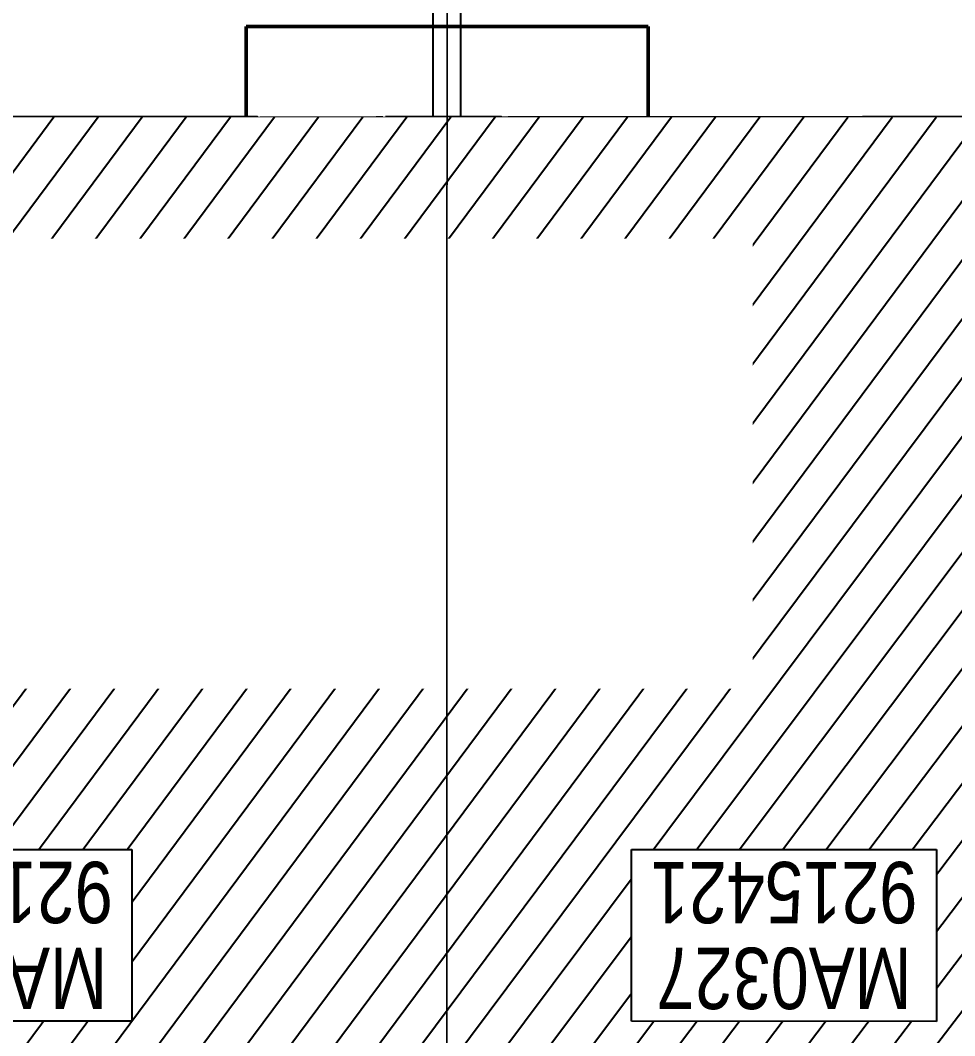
# Model space of a CAD drawing. Header units: centimetres. Extents: x -6122352 to 7132207, y -1694241 to 1947892.
# Drawn here: x 140995 to 147849, y -96716 to -89266 of the extents above; entities that cross this region are included whole.
import ezdxf

# ---------------------------------------------------------------- set-up
doc = ezdxf.new("R2010")
doc.units = ezdxf.units.CM
doc.header["$MEASUREMENT"] = 0
for name, pattern in [('2. HG-ST XR COL 3A (5V 7V 9V 11V - GF (4M & 5D-E)$0$HIDDEN', [0.375, 0.25, -0.125]), ('DASHED2', [0.375, 0.25, -0.125]), ('XR-AR-END-SETTING OUT PLAN$0$23585-XR-AR-END-GROUND FLOOR$0$23261-XR-AR-SI-GF$0$HIDDEN', [0.375, 0.25, -0.125]), ('XR-AR-END-SETTING OUT PLAN$0$23585-XR-AR-END-GROUND FLOOR$0$945-4P-1-101-GROUND FLOOR PLAN$0$XR-MIDDLE-GROUND FLOOR PLAN$0$HIDDEN2', [0.1875, 0.125, -0.0625]), ('XR-AR-END-SETTING OUT PLAN$0$23585-XR-AR-END-GROUND FLOOR$0$XR-END-GROUND FLOOR PLAN$0$HIDDEN', [9.524999999999999, 6.35, -3.175]), ('XR-AR-END-SETTING OUT PLAN$0$23585-XR-AR-END-GROUND FLOOR$0$XR-END-GROUND FLOOR PLAN$0$HIDDEN2', [0.1875, 0.125, -0.0625]), ('XR-AR-MID-SETTING OUT FOR MASTER$0$23585-XR-AR-MID-GROUND FLOOR$0$23261-XR-AR-SI-GF$0$HIDDEN', [0.375, 0.25, -0.125]), ('XR-AR-MID-SETTING OUT FOR MASTER$0$23585-XR-AR-MID-GROUND FLOOR$0$945-4P-1-101-GROUND FLOOR PLAN$0$XR-MIDDLE-GROUND FLOOR PLAN$0$HIDDEN', [9.524999999999999, 6.35, -3.175]), ('XR-AR-MID-SETTING OUT FOR MASTER$0$23585-XR-AR-MID-GROUND FLOOR$0$945-4P-1-101-GROUND FLOOR PLAN$0$XR-MIDDLE-GROUND FLOOR PLAN$0$HIDDEN2', [0.1875, 0.125, -0.0625])]:
    doc.linetypes.add(name, pattern=pattern)
for name, color, linetype in [('00-MI-DIM', 7, 'Continuous'), ('@MI-REF LAYER', 7, 'Continuous'), ('B_TH_8', 7, 'Continuous'), ('XR-AR-END-SETTING OUT PLAN$0$23585-XR-AR-END-GROUND FLOOR$0$A-Flor-Hral', 3, 'Continuous'), ('XR-AR-END-SETTING OUT PLAN$0$23585-XR-AR-END-GROUND FLOOR$0$A-Flor-Strs', 1, 'Continuous'), ('XR-AR-MID-SETTING OUT FOR MASTER$0$23585-XR-AR-MID-GROUND FLOOR$0$GS-HATCH-FLOOR TILE', 251, 'Continuous')]:
    doc.layers.add(name, color=color, linetype=linetype)
doc.layers.add('08-Compound Wall-4', color=7, linetype='Continuous', lineweight=25, true_color=0xff4405)
doc.layers.add('23585-XR-AR-DAMAC PLOT LIMITS$0$1-End units', color=7, linetype='Continuous', lineweight=5, true_color=0xf8991e)
for name, color, linetype, lineweight in [('23585-XR-AR-DAMAC PLOT LIMITS$0$1-Mid units', 41, 'Continuous', 5), ('@ Foundations', 4, 'DASHED2', 50), ('A-ANNO-TEXT', 3, 'Continuous', 25), ('XR-AR-END-SETTING OUT PLAN$0$23585-XR-AR-END-GROUND FLOOR$0$A-DOOR-FULL', 1, 'Continuous', 9), ('XR-AR-END-SETTING OUT PLAN$0$23585-XR-AR-END-GROUND FLOOR$0$A-FLOR-OVHD', 9, 'XR-AR-END-SETTING OUT PLAN$0$23585-XR-AR-END-GROUND FLOOR$0$23261-XR-AR-SI-GF$0$HIDDEN', 15), ('XR-AR-END-SETTING OUT PLAN$0$23585-XR-AR-END-GROUND FLOOR$0$A-GLAZ-SILL', 8, 'Continuous', 5), ('XR-AR-END-SETTING OUT PLAN$0$23585-XR-AR-END-GROUND FLOOR$0$A-GLAZ-WNDO', 232, 'Continuous', 9), ('XR-AR-END-SETTING OUT PLAN$0$23585-XR-AR-END-GROUND FLOOR$0$A-WALL', 7, 'Continuous', 30), ('XR-AR-END-SETTING OUT PLAN$0$23585-XR-AR-END-GROUND FLOOR$0$A-WALL-FNSH', 9, 'Continuous', 5), ('XR-AR-END-SETTING OUT PLAN$0$23585-XR-AR-END-GROUND FLOOR$0$S-COLS', 51, 'Continuous', 40), ('XR-AR-END-SETTING OUT PLAN$0$23585-XR-AR-END-GROUND FLOOR$0$S-COLS-PATT', 8, 'Continuous', 5), ('XR-AR-MID-SETTING OUT FOR MASTER$0$23585-XR-AR-MID-GROUND FLOOR$0$$A-GLAZ-WNDO', 232, 'Continuous', 9), ('XR-AR-MID-SETTING OUT FOR MASTER$0$23585-XR-AR-MID-GROUND FLOOR$0$$A-WALL', 1, 'Continuous', 5), ('XR-AR-MID-SETTING OUT FOR MASTER$0$23585-XR-AR-MID-GROUND FLOOR$0$A-DOOR', 31, 'Continuous', 5), ('XR-AR-MID-SETTING OUT FOR MASTER$0$23585-XR-AR-MID-GROUND FLOOR$0$A-DOOR-FULL', 1, 'Continuous', 9), ('XR-AR-MID-SETTING OUT FOR MASTER$0$23585-XR-AR-MID-GROUND FLOOR$0$A-FLOR-OVHD', 9, 'XR-AR-MID-SETTING OUT FOR MASTER$0$23585-XR-AR-MID-GROUND FLOOR$0$23261-XR-AR-SI-GF$0$HIDDEN', 15), ('XR-AR-MID-SETTING OUT FOR MASTER$0$23585-XR-AR-MID-GROUND FLOOR$0$A-FLOR-PATT', 8, 'Continuous', 5), ('XR-AR-MID-SETTING OUT FOR MASTER$0$23585-XR-AR-MID-GROUND FLOOR$0$A-GLAZ-SILL', 8, 'Continuous', 5), ('XR-AR-MID-SETTING OUT FOR MASTER$0$23585-XR-AR-MID-GROUND FLOOR$0$A-GLAZ-WNDO', 232, 'Continuous', 9), ('XR-AR-MID-SETTING OUT FOR MASTER$0$23585-XR-AR-MID-GROUND FLOOR$0$A-WALL', 7, 'Continuous', 30), ('XR-AR-MID-SETTING OUT FOR MASTER$0$23585-XR-AR-MID-GROUND FLOOR$0$A-WALL-FNSH', 9, 'Continuous', 5), ('XR-AR-MID-SETTING OUT FOR MASTER$0$23585-XR-AR-MID-GROUND FLOOR$0$S-COLS', 51, 'Continuous', 40)]:
    doc.layers.add(name, color=color, linetype=linetype, lineweight=lineweight)
doc.styles.add('Xref group 33-41$0$Overall SOP Plan$0$LAC-609-NG10-1-XREF-GRID-125SC$0$GRID-DIM-NO', font='arial.ttf', dxfattribs={"width": 0.8})

# ---------------------------------------------------------------- blocks, each defined once
blk = doc.blocks.new('23585-XR-AR-DAMAC PLOT LIMITS')
at = {"layer": '23585-XR-AR-DAMAC PLOT LIMITS$0$1-End units', "color": 251, "true_color": 0x636466}
blk.add_lwpolyline([(496569.0373, 2768929.861099999), (496562.8545000004, 2768923.1131), (496545.1590999998, 2768939.3265), (496551.3422999997, 2768946.0747)], close=True, dxfattribs=at)
at = {"layer": '23585-XR-AR-DAMAC PLOT LIMITS$0$1-Mid units', "color": 251, "true_color": 0x636466}
blk.add_lwpolyline([(496569.0373, 2768929.861099999), (496551.3422999997, 2768946.0747), (496555.3957000002, 2768950.498500001), (496573.0906999996, 2768934.284700001)], close=True, dxfattribs=at)
blk = doc.blocks.new('A$Cf093b529')
at = {"layer": 'A-ANNO-TEXT'}
blk.add_blockref('23585-XR-AR-DAMAC PLOT LIMITS', (-495391.9901121984, -2768603.441896566), dxfattribs=at)
blk = doc.blocks.new('XR-AR-END-SETTING OUT PLAN$0$23585-XR-AR-END-GROUND FLOOR$0$XR-END-GROUND FLOOR PLAN$0$A$C69996ABC')
at = {"layer": 'XR-AR-END-SETTING OUT PLAN$0$23585-XR-AR-END-GROUND FLOOR$0$A-GLAZ-SILL'}
blk.add_line((0.2499999770720933, 0.9999993968456202), (0.249999977072207, 0.0999993968456252), dxfattribs=at)
at = {"layer": 'XR-AR-END-SETTING OUT PLAN$0$23585-XR-AR-END-GROUND FLOOR$0$A-GLAZ-WNDO'}
for p, q in [((-2.292778056300904e-08, 0.9999993968456202), (-2.292778056300904e-08, 0.9499993968456231)), ((0.2499999770720933, 0.9999993968456202), (-2.292778056300904e-08, 0.9999993968456202)), ((0.1499999770722127, 0.9499993968456231), (0.1499999770722127, 0.9999993968456202)), ((0.1499999770722109, 0.999999396845622), (0.1499999770722127, 0.09999939684562342)), ((-2.292778056300904e-08, 0.9499993968456231), (0.1499999770722127, 0.9499993968456231)), ((-2.292778056300904e-08, 0.9499993968456231), (-2.292778056300904e-08, 0.1499993968456224)), ((0.1499999770722127, 0.1499993968456224), (-2.292778056300904e-08, 0.1499993968456224)), ((-2.292787470992153e-08, 0.09999939684561099), (-2.292787470992153e-08, 0.1499993968456099)), ((0.1499999770722127, 0.0999993968456252), (0.1499999770722127, 0.1499993968456224)), ((0.249999977072207, 0.0999993968456252), (-2.292778056300904e-08, 0.0999993968456252))]:
    blk.add_line(p, q, dxfattribs=at)
blk.add_lwpolyline([(-2.292779299750691e-08, 0.9499993968456231), (-2.292779299750691e-08, 0.1499993968456224), (0.04999997707220416, 0.1499993968456224), (0.04999997707220416, 0.9499993968456231)], close=True, dxfattribs=at)
blk.add_lwpolyline([(0.04999997707215442, 0.0999993968456181), (-2.292784451185526e-08, 0.0999993968456181)], dxfattribs=at)
blk = doc.blocks.new('*U37')
for points in [[(91, -5.684341886080801e-14), (41, -5.684341886080801e-14), (41, 1021), (91, 1021)], [(0, 0), (38, -5.684341886080801e-14), (38, -50), (50, -50), (50, -109.9999999801787), (0, -109.9999999801787)], [(1100, 2.842170943040401e-14), (1062, -2.842170943040401e-14), (1062, -49.99999999999997), (1050, -49.99999999999997), (1050, -109.9999999801786), (1100, -109.9999999801786)]]:
    blk.add_lwpolyline(points, close=True)
at = {"color": 8, "linetype": 'XR-AR-END-SETTING OUT PLAN$0$23585-XR-AR-END-GROUND FLOOR$0$XR-END-GROUND FLOOR PLAN$0$HIDDEN2'}
blk.add_arc((41, -5.684341886080801e-14), 1021, 1.594950045944486e-15, 90, dxfattribs=at)
at = {"layer": 'XR-AR-END-SETTING OUT PLAN$0$23585-XR-AR-END-GROUND FLOOR$0$A-GLAZ-SILL', "linetype": 'XR-AR-END-SETTING OUT PLAN$0$23585-XR-AR-END-GROUND FLOOR$0$945-4P-1-101-GROUND FLOOR PLAN$0$XR-MIDDLE-GROUND FLOOR PLAN$0$HIDDEN2', "ltscale": 3}
blk.add_lwpolyline([(0, 0), (1100, 0), (1100, -109.9999999801786), (0, -109.9999999801786)], close=True, dxfattribs=at)
blk = doc.blocks.new('*U129')
for points in [[(91, -5.684341886080801e-14), (41, -5.684341886080801e-14), (41, 1021), (91, 1021)], [(0, 0), (38, -5.684341886080801e-14), (38, -50), (50, -50), (50, -122.2222222027232), (0, -122.2222222027232)], [(1100, 2.842170943040401e-14), (1062, -2.842170943040401e-14), (1062, -49.99999999999997), (1050, -49.99999999999997), (1050, -122.2222222027231), (1100, -122.2222222027231)]]:
    blk.add_lwpolyline(points, close=True)
at = {"color": 8, "linetype": 'XR-AR-END-SETTING OUT PLAN$0$23585-XR-AR-END-GROUND FLOOR$0$XR-END-GROUND FLOOR PLAN$0$HIDDEN2'}
blk.add_arc((41, -5.684341886080801e-14), 1021, 1.594950045944486e-15, 90, dxfattribs=at)
at = {"layer": 'XR-AR-END-SETTING OUT PLAN$0$23585-XR-AR-END-GROUND FLOOR$0$A-GLAZ-SILL', "linetype": 'XR-AR-END-SETTING OUT PLAN$0$23585-XR-AR-END-GROUND FLOOR$0$945-4P-1-101-GROUND FLOOR PLAN$0$XR-MIDDLE-GROUND FLOOR PLAN$0$HIDDEN2', "ltscale": 3}
blk.add_lwpolyline([(0, 0), (1100, 0), (1100, -122.2222222027231), (0, -122.2222222027231)], close=True, dxfattribs=at)
blk = doc.blocks.new('*U36')
at = {"linetype": 'XR-AR-END-SETTING OUT PLAN$0$23585-XR-AR-END-GROUND FLOOR$0$XR-END-GROUND FLOOR PLAN$0$HIDDEN', "ltscale": 0.2}
blk.add_lwpolyline([(672.4602830045783, 0, 0, 0, 0), (125, 0, 16.74478720384293, 16.74478720384293, 0), (62.5, -171.7173430863004, 16.74478720384293, 16.74478720384293, 0), (-62.5, 171.7173430863004, 16.74478720384293, 16.74478720384293, 0), (-125, 0, 0, 0, 0), (-771.7815950174963, 0, 0, 0, 0)], format="xyseb", dxfattribs=at)
blk = doc.blocks.new('XR-AR-END-SETTING OUT PLAN$0$23585-XR-AR-END-GROUND FLOOR$0$A$C75a8815d')
at = {"layer": 'XR-AR-END-SETTING OUT PLAN$0$23585-XR-AR-END-GROUND FLOOR$0$S-COLS', "color": 252, "lineweight": 30}
for points in [[(6049.942233800888, 3656.816101551056), (6049.942234039307, 2256.816101551056), (6249.942233562469, 2256.816101074219), (6249.942234039307, 3656.816101551056)], [(6049.980292320251, 1200.000025510788), (6049.980292320251, 2.503395080566406e-05), (6249.980292320251, 2.574920654296875e-05), (6249.98029255867, 1200.000025510788)]]:
    blk.add_lwpolyline(points, close=True, dxfattribs=at)
blk = doc.blocks.new('XR-AR-END-SETTING OUT PLAN')
at = {"layer": '08-Compound Wall-4', "ltscale": 100}
blk.add_lwpolyline([(9050.103267982602, 5499.998775005341), (9050.09251640737, 1499.998362064362), (9250.094742581248, 1499.998362064362), (9250.109640672803, 5500)], dxfattribs=at)
at = {"layer": 'XR-AR-END-SETTING OUT PLAN$0$23585-XR-AR-END-GROUND FLOOR$0$A-Flor-Hral', "color": 8}
for p, q in [((8050.101679697633, 11545.01038455963), (8050.101679816842, 12849.99880218506)), ((8000.101679816842, 11526.76096343994), (8000.101679638028, 12799.9988026619))]:
    blk.add_line(p, q, dxfattribs=at)
at = {"layer": 'XR-AR-END-SETTING OUT PLAN$0$23585-XR-AR-END-GROUND FLOOR$0$A-FLOR-OVHD', "color": 8, "ltscale": 5}
blk.add_lwpolyline([(8549.788042202592, 7912.670323371887), (9049.957647934556, 7912.670322418213), (9049.952654078603, 7412.671722888947), (8549.783047452569, 7412.671722888947)], close=True, dxfattribs=at)
for points in [[(9049.957647934556, 7912.670322418213), (8549.783047452569, 7412.671722888947)], [(8549.788042202592, 7912.670323371887), (9049.952654078603, 7412.671722888947)], [(8850.100989177823, 5750.000926971436), (9050.100988641381, 6550.001236915588)], [(8850.100989356637, 6550.001235961914), (9050.100988820195, 5750.000613689423)]]:
    blk.add_lwpolyline(points, dxfattribs=at)
at = {"layer": 'XR-AR-END-SETTING OUT PLAN$0$23585-XR-AR-END-GROUND FLOOR$0$A-Flor-Strs', "color": 8}
for p, q in [((7950.101679757237, 12799.99880218506), (7950.101679638028, 11508.51154327393)), ((8000.101679578424, 12189.9988026619), (7950.101679220796, 12189.99880313873)), ((8050.101679816842, 12189.99880218506), (9050.098278596997, 12189.99880218506)), ((8000.101679638028, 11909.9988026619), (7950.101679757237, 11909.99880218506)), ((8050.101679697633, 11909.99880218506), (9050.09884442389, 11909.99880218506)), ((8000.1016792804, 11629.99880218506), (7950.101679697633, 11629.9988026619)), ((8050.101679578424, 11629.9988026619), (8280.101679757237, 11629.9988026619))]:
    blk.add_line(p, q, dxfattribs=at)
at = {"layer": 'XR-AR-END-SETTING OUT PLAN$0$23585-XR-AR-END-GROUND FLOOR$0$A-Flor-Strs', "color": 8, "linetype": 'XR-AR-END-SETTING OUT PLAN$0$23585-XR-AR-END-GROUND FLOOR$0$XR-END-GROUND FLOOR PLAN$0$HIDDEN', "ltscale": 0.1}
for p, q in [((8280.101679757237, 11629.9988026619), (8413.821876481175, 11629.99880123138)), ((8500.024220243096, 11629.99880313873), (9050.1016792804, 11629.9988026619)), ((7950.101679638028, 11508.51154327393), (7950.101679220796, 8109.998775959015)), ((8000.101679101586, 9059.998802661896), (8000.101679816842, 11526.76096343994)), ((8050.101679995656, 9009.99880361557), (8050.101679697633, 11545.01038455963)), ((8000.101679101586, 11349.99880361557), (7950.101679578424, 11349.9988026619)), ((8050.101679816842, 11349.99880170822), (9050.101679578424, 11349.99880218506)), ((8000.101679936051, 11069.9988026619), (7950.101679638028, 11069.99880218506)), ((8050.101679161191, 11069.9988026619), (9050.101679518819, 11069.9988026619)), ((8000.101679876447, 10789.99880170822), (7950.101679697633, 10789.99880170822)), ((8050.101679161191, 10789.9988026619), (9050.101679936051, 10789.9988026619)), ((8000.101679340005, 10509.9988026619), (7950.101679697633, 10509.99880218506)), ((8050.1016792804, 10509.9988026619), (9050.10168005526, 10509.9988026619)), ((8000.101679936051, 10229.99880361557), (7950.101679161191, 10229.99880218506)), ((8050.101679697633, 10229.99880218506), (9030.10179080069, 10229.99880218506)), ((8000.1016792804, 9949.998801708221), (7950.101679161191, 9949.998803138733)), ((8050.101679876447, 9949.998803138733), (9030.102049306035, 9949.998802661896)), ((8050.10167939961, 9839.998801708221), (9030.10256792605, 9839.998803138733)), ((8000.101679101586, 9669.998802661896), (7950.101679220796, 9669.998802661896)), ((8050.101679995656, 9669.998802661896), (9030.10230870545, 9669.998801708221)), ((8000.101679638028, 9389.99880361557), (7950.101679816842, 9389.998801708221)), ((8050.101679220796, 9389.998803138733), (9030.10256780684, 9389.998802661896)), ((8000.1016792804, 9109.998802185059), (7950.101679697633, 9109.998802661896)), ((8050.101679518819, 9109.998801708221), (9030.102826371789, 9109.998802185059)), ((7950.101679816842, 9059.998802185059), (8000.101679101586, 9059.998802661896)), ((7950.101679757237, 9009.998802185059), (8050.101679995656, 9009.99880361557)), ((7950.101679220796, 8209.998776435852), (9050.101679340005, 8209.998775959015)), ((7950.101679578424, 8159.998775959015), (9050.101679757237, 8159.998775959015)), ((7950.101679697633, 8109.998775482178), (9050.101679220796, 8109.998776435852))]:
    blk.add_line(p, q, dxfattribs=at)
at = {"layer": 'XR-AR-END-SETTING OUT PLAN$0$23585-XR-AR-END-GROUND FLOOR$0$A-Flor-Strs', "color": 8}
for points in [[(8550.099979057908, 12189.9988026619), (8550.099979355931, 13299.9988026619), (7110.101679578424, 13299.9988026619)], [(8413.821876481175, 11629.99880123138), (8500.101679578424, 11629.99880218506)]]:
    blk.add_lwpolyline(points, dxfattribs=at)
at = {"layer": 'XR-AR-END-SETTING OUT PLAN$0$23585-XR-AR-END-GROUND FLOOR$0$A-Flor-Strs', "color": 8, "const_width": 19.99999999999999}
blk.add_lwpolyline([(8325.09997971356, 12329.9988026619), (8550.099979057908, 12189.9988026619), (8775.099979296327, 12329.9988026619)], dxfattribs=at)
at = {"layer": 'XR-AR-END-SETTING OUT PLAN$0$23585-XR-AR-END-GROUND FLOOR$0$A-WALL', "color": 8}
for p, q in [((8100.103449121118, 6650.001530170441), (9250.102083936334, 6650.001235961914)), ((8100.103448942304, 6649.995383739471), (8100.103448823094, 6549.995381832123)), ((8750.100989356637, 5750.00088596344), (8750.10135139525, 6650.001235485077)), ((9250.102083936334, 6650.001235961914), (9250.10342015326, 5500.000282287598)), ((8100.103448823094, 6549.995381832123), (8750.10098965466, 6549.995383262634)), ((8700.105231657624, 5750.00093126297), (8750.100989356637, 5750.00088596344)), ((8700.105231955647, 5500.000931739807), (8700.105231657624, 5750.00093126297)), ((9250.10342015326, 5500.000282287598), (8700.105231955647, 5500.000931739807)), ((9050.103268936276, 5500.000613689423), (9050.103544667363, 5500.000606536865))]:
    blk.add_line(p, q, dxfattribs=at)
for points in [[(9250.102083459496, 6650.001490592957), (9050.100989297032, 6650.001235485077), (9050.10098965466, 8750.000639915466), (6850.11106570065, 8750.002635478973), (6850.111066058278, 8700.0026679039), (6750.111065879464, 8700.002668380737), (6750.111065879464, 8750.000871658325), (6650.111065939069, 8750.000871658325), (6650.111065283418, 8850.002022743225), (6950.111065164208, 8850.002250671387), (6950.111065879464, 8899.99970960617), (7050.111065879464, 8899.99970817566), (7050.11106570065, 8850.002797603607), (9050.099628582597, 8850.000640392303), (9050.10098899901, 10349.9981546402), (7050.11106581986, 10349.99975156784), (7050.111065998673, 9799.999710083008), (6950.11106570065, 9799.999708652496), (6950.112433806062, 10550.00580835342), (7050.108891561627, 10550.00580835342), (7050.104876235127, 10449.99988079071), (9050.099116638303, 10449.9981546402), (9049.948119357228, 19523.36598014832), (9249.950268521905, 19523.36597967148)], [(7150.094104841352, 12100.00231599808), (7100.102138116956, 12100.00252103806), (7100.093048885465, 11550.00643920898), (7150.094104602933, 11550.0062289238)], [(3250.129348710179, 5499.998108386993), (7760.105232134461, 5500.00174665451), (7760.105232253671, 5750.00045633316), (3250.129348531365, 5749.997789859772)]]:
    blk.add_lwpolyline(points, close=True, dxfattribs=at)
for points in [[(7250.100541964173, 12200.0021109581), (7250.100542083383, 11450.00580835342), (6950.09668238461, 11450.00602960587), (6950.103889837861, 12750.00211143494), (7950.111920431256, 12750.00211048126), (7950.111738994718, 12650.0021109581), (7100.100542083383, 12650.00211143494), (7100.10202242434, 12200.0021109581), (7250.100541964173, 12200.0021109581), (7250.100541964173, 12200.0021109581), (7250.100541964173, 12200.0021109581)], [(7050.107981041074, 10449.99988079071), (7050.11106581986, 10349.99975156784)], [(9050.097692385316, 10449.99815511703), (9050.097612991929, 10349.99815368652)], [(6750.111065879464, 7650.002737045288), (6750.111066058278, 7800.0026679039), (6850.11106570065, 7800.002666950226), (6850.11106581986, 7750.002600669861), (7450.102789118886, 7750.002596378326), (7450.109474554658, 5750.002065181732), (7350.099751725793, 5750.002155780792), (7350.098205640912, 7650.002731323242), (6750.098205819726, 7650.002736091614)], [(9050.100989297032, 5750.000905513763), (8850.100989177823, 5750.000926971436), (8850.100989356637, 6550.001235961914), (9050.100988641381, 6550.001236915588), (9050.100989297032, 5750.000905513763)]]:
    blk.add_lwpolyline(points, dxfattribs=at)
at = {"layer": 'XR-AR-END-SETTING OUT PLAN$0$23585-XR-AR-END-GROUND FLOOR$0$A-WALL-FNSH', "color": 8}
for p, q in [((9030.101671114564, 8730.002635002136), (6870.111066117883, 8730.002635478973)), ((6870.111066117883, 8730.002635478973), (6870.111065760255, 8700.0026679039)), ((9030.100997403264, 6670.001235961914), (9030.101671114564, 8730.002635002136)), ((6870.111065760255, 8700.0026679039), (6850.111066058278, 8700.0026679039)), ((8080.103449121118, 6670.001235485077), (9030.100997403264, 6670.001235961914)), ((8080.103449121118, 6670.001235485077), (8080.103449121118, 6529.995382785797)), ((8080.103449121118, 6529.995382785797), (8730.100987806916, 6529.995383262634)), ((8730.100989297032, 5770.000855922699), (8730.100987806916, 6529.995383262634)), ((8680.105232074857, 5770.000784397125), (8730.100989297032, 5770.000855922699)), ((8680.105231896043, 5650.000813007355), (8680.105232074857, 5770.000784397125))]:
    blk.add_line(p, q, dxfattribs=at)
for points in [[(6981.517476037145, 9799.999709129333), (7070.111065760255, 9799.999709129333), (7070.111065641046, 10329.99975156784), (9030.101697996259, 10329.99975156784), (9030.103048160672, 8870.000639915466), (7070.11106581986, 8870.000638961792), (7070.111065879464, 8899.999708652496), (7050.110617592931, 8899.999709129333)], [(6850.11106570065, 7800.002666950226), (6870.111065641046, 7800.002668380737), (6870.111066237092, 7770.002596378326), (7470.109485939145, 7770.002596378326), (7470.10947497189, 5770.000277042389), (7780.105232134461, 5770.001747131348), (7780.105232253671, 5650.000813484192)]]:
    blk.add_lwpolyline(points, dxfattribs=at)
at = {"layer": 'XR-AR-END-SETTING OUT PLAN$0$23585-XR-AR-END-GROUND FLOOR$0$S-COLS-PATT', "color": 8}
for p, q in [((7100.094104662538, 12100.00252056122), (7137.39188285172, 12100.00252103806)), ((7141.909268274903, 12100.00252199173), (7150.094105020165, 12100.00252056122)), ((7200.100542381406, 12100.0021109581), (7250.100542142987, 12100.0021109581))]:
    blk.add_line(p, q, dxfattribs=at)
at = {"color": 8, "xscale": 1000.000000000054, "yscale": 1000.000000000054, "zscale": 1000.000000000054, "rotation": 90}
blk.add_blockref('XR-AR-END-SETTING OUT PLAN$0$23585-XR-AR-END-GROUND FLOOR$0$XR-END-GROUND FLOOR PLAN$0$A$C69996ABC', (8780.104629173875, 5500.000836372375), dxfattribs=at)
at = {"layer": 'XR-AR-END-SETTING OUT PLAN$0$23585-XR-AR-END-GROUND FLOOR$0$A-DOOR-FULL', "color": 8}
for name, p, xscale, yscale, zscale, rotation in [('*U129', (7050.108891561627, 10550.00580835342), -0.8181818181818169, 0.8181818181818169, 0.8181818181818167, 270), ('*U129', (7050.111065879464, 8899.99970817566), -0.8181818181818169, 0.8181818181818169, 0.8181818181818167, 270), ('*U37', (6650.111066237092, 8750.001082897186), 0.9090909090912127, 0.9090909090912127, 0.9090909090912127, 179.9999999999999), ('*U129', (6850.111066058278, 8700.0026679039), 0.8181818181818152, 0.8181818181818152, 0.8181818181818152, 270)]:
    blk.add_blockref(name, p, dxfattribs=dict(at, xscale=xscale, yscale=yscale, zscale=zscale, rotation=rotation))
at = {"layer": 'XR-AR-END-SETTING OUT PLAN$0$23585-XR-AR-END-GROUND FLOOR$0$A-FLOR-OVHD', "color": 8, "xscale": -0.999999999999999, "rotation": 199.9831065219304}
blk.add_blockref('*U36', (8500.047801986337, 11709.97920942307), dxfattribs=at)
at = {"layer": 'XR-AR-END-SETTING OUT PLAN$0$23585-XR-AR-END-GROUND FLOOR$0$S-COLS-PATT', "color": 8}
blk.add_blockref('XR-AR-END-SETTING OUT PLAN$0$23585-XR-AR-END-GROUND FLOOR$0$A$C75a8815d', (3000.129344239831, 5499.998310089111), dxfattribs=at)
blk = doc.blocks.new('END UNIT')
at = {"xscale": 0.001, "yscale": 0.001, "zscale": 0.001}
blk.add_blockref('XR-AR-END-SETTING OUT PLAN', (-9.150201729830158, 0), dxfattribs=at)
blk = doc.blocks.new('XR-AR-MID-SETTING OUT FOR MASTER$0$23585-XR-AR-MID-GROUND FLOOR$0$945-4P-1-101-GROUND FLOOR PLAN$0$XR-MIDDLE-CAR PARK HATCH')
at = {"layer": 'XR-AR-MID-SETTING OUT FOR MASTER$0$23585-XR-AR-MID-GROUND FLOOR$0$A-FLOR-PATT'}
blk.add_lwpolyline([(9250.002853021142, 100.0129149327577), (9249.99679574091, 5500.000000009181), (15050.00005108526, 5502.664669244065), (15050.00005108526, 100.450321876061)], close=True, dxfattribs=at)
blk = doc.blocks.new('*U1930')
for points in [[(91, -5.684341886080801e-14), (41, -5.684341886080801e-14), (41, 1021), (91, 1021)], [(0, 0), (38, -5.684341886080801e-14), (38, -50), (50, -50), (50, -122.2246979483663), (0, -122.2246979483663)], [(1100, 2.842170943040401e-14), (1062, -2.842170943040401e-14), (1062, -49.99999999999997), (1050, -49.99999999999997), (1050, -122.2246979483662), (1100, -122.2246979483662)]]:
    blk.add_lwpolyline(points, close=True)
at = {"color": 8, "linetype": 'XR-AR-MID-SETTING OUT FOR MASTER$0$23585-XR-AR-MID-GROUND FLOOR$0$945-4P-1-101-GROUND FLOOR PLAN$0$XR-MIDDLE-GROUND FLOOR PLAN$0$HIDDEN2'}
blk.add_arc((41, -5.684341886080801e-14), 1021, 1.594950045944486e-15, 90, dxfattribs=at)
at = {"layer": 'XR-AR-MID-SETTING OUT FOR MASTER$0$23585-XR-AR-MID-GROUND FLOOR$0$A-GLAZ-SILL', "linetype": 'XR-AR-MID-SETTING OUT FOR MASTER$0$23585-XR-AR-MID-GROUND FLOOR$0$945-4P-1-101-GROUND FLOOR PLAN$0$XR-MIDDLE-GROUND FLOOR PLAN$0$HIDDEN2', "ltscale": 3}
blk.add_lwpolyline([(0, 0), (1100, 0), (1100, -122.2246979483662), (0, -122.2246979483662)], close=True, dxfattribs=at)
blk = doc.blocks.new('*U27')
for points in [[(91, -5.684341886080801e-14), (41, -5.684341886080801e-14), (41, 1021), (91, 1021)], [(0, 0), (38, -5.684341886080801e-14), (38, -50), (50, -50), (50, -249.9999019090924), (0, -249.9999019090924)], [(1100, 2.842170943040401e-14), (1062, -2.842170943040401e-14), (1062, -49.99999999999997), (1050, -49.99999999999997), (1050, -249.9999019090924), (1100, -249.9999019090924)]]:
    blk.add_lwpolyline(points, close=True)
at = {"color": 8, "linetype": 'XR-AR-MID-SETTING OUT FOR MASTER$0$23585-XR-AR-MID-GROUND FLOOR$0$945-4P-1-101-GROUND FLOOR PLAN$0$XR-MIDDLE-GROUND FLOOR PLAN$0$HIDDEN2'}
blk.add_arc((41, -5.684341886080801e-14), 1021, 1.594950045944486e-15, 90, dxfattribs=at)
at = {"layer": 'XR-AR-MID-SETTING OUT FOR MASTER$0$23585-XR-AR-MID-GROUND FLOOR$0$A-GLAZ-SILL', "linetype": 'XR-AR-MID-SETTING OUT FOR MASTER$0$23585-XR-AR-MID-GROUND FLOOR$0$945-4P-1-101-GROUND FLOOR PLAN$0$XR-MIDDLE-GROUND FLOOR PLAN$0$HIDDEN2', "ltscale": 3}
blk.add_lwpolyline([(0, 0), (1100, 0), (1100, -249.9999019090924), (0, -249.9999019090924)], close=True, dxfattribs=at)
blk = doc.blocks.new('XR-AR-MID-SETTING OUT FOR MASTER$0$23585-XR-AR-MID-GROUND FLOOR$0$945-4P-1-101-GROUND FLOOR PLAN$0$XR-MIDDLE-GROUND FLOOR PLAN$0$A$C70344426')
at = {"layer": 'XR-AR-MID-SETTING OUT FOR MASTER$0$23585-XR-AR-MID-GROUND FLOOR$0$A-GLAZ-SILL'}
blk.add_line((0.2499999770719823, 2.649999396845162), (0.2499999770722034, -6.03154830969288e-07), dxfattribs=at)
at = {"layer": 'XR-AR-MID-SETTING OUT FOR MASTER$0$23585-XR-AR-MID-GROUND FLOOR$0$A-GLAZ-WNDO'}
for p, q in [((-2.292779743839901e-08, 2.649999396845162), (-2.292779743839901e-08, 2.599999396845165)), ((-2.292779743839901e-08, 2.649999396845162), (0.2499999770719823, 2.649999396845162)), ((0.14999997707221, 2.599999396845165), (0.14999997707221, 2.649999396845162)), ((-2.292779743839901e-08, 2.599999396845165), (0.14999997707221, 2.599999396845165)), ((0.14999997707221, 2.599999396845165), (0.1499999770722091, -6.031548327456449e-07)), ((-2.29277832275443e-08, 1.799999396845166), (-2.29277832275443e-08, 1.749999396845167)), ((0.14999997707221, 1.799999396845166), (-2.29277832275443e-08, 1.799999396845166)), ((0.14999997707221, 1.749999396845167), (0.14999997707221, 1.799999396845166)), ((-2.29277832275443e-08, 1.749999396845167), (0.14999997707221, 1.749999396845167)), ((-2.29277832275443e-08, 0.8999993968451641), (-2.292778233936588e-08, 0.8499993968451669)), ((0.14999997707221, 0.8999993968451641), (-2.29277832275443e-08, 0.8999993968451641)), ((0.14999997707221, 0.8499993968451669), (0.14999997707221, 0.8999993968451641)), ((-2.292778233936588e-08, 0.8499993968451669), (0.14999997707221, 0.8499993968451669)), ((-2.292778233936588e-08, 0.8499993968451669), (-2.292778233936588e-08, 0.04999939684516619)), ((0.1499999770722091, 0.04999939684516619), (-2.292778233936588e-08, 0.04999939684516619)), ((-2.29278782626352e-08, -6.031548451801427e-07), (-2.29278782626352e-08, 0.04999939684515198)), ((0.1499999770722091, -6.03154830969288e-07), (0.1499999770722091, 0.04999939684516619)), ((0.2499999770722034, -6.03154830969288e-07), (-2.292778233936588e-08, -6.03154830969288e-07))]:
    blk.add_line(p, q, dxfattribs=at)
blk.add_lwpolyline([(0.04999997707220061, 1.799999396845166), (0.04999997707219972, 2.599999396845165), (-2.292779743839901e-08, 2.599999396845165), (-2.292779566204217e-08, 0.8999993968451641), (0.0499999770722015, 0.8999993968451641), (0.04999997707220061, 1.749999396845167)], dxfattribs=at)
blk.add_lwpolyline([(-2.292779566204217e-08, 0.8499993968451669), (-2.292779655022059e-08, 0.04999939684516619), (0.04999997707220061, 0.04999939684516619), (0.0499999770722015, 0.8499993968451669)], close=True, dxfattribs=at)
blk = doc.blocks.new('*U28')
for points in [[(0, 69.99999979828543), (38, 69.99999979828549), (38, 119.9999997982854), (50, 119.9999997982854), (50, 179.9999998655237), (0, 179.9999998655237)], [(1100, 69.9999997982854), (1062, 69.99999979828546), (1062, 119.9999997982854), (1050, 119.9999997982854), (1050, 179.9999998655236), (1100, 179.9999998655236)], [(91, 69.99999979828549), (41, 69.99999979828549), (41, -951.0000002017147), (91, -951.0000002017147)]]:
    blk.add_lwpolyline(points, close=True)
at = {"color": 8, "linetype": 'XR-AR-MID-SETTING OUT FOR MASTER$0$23585-XR-AR-MID-GROUND FLOOR$0$945-4P-1-101-GROUND FLOOR PLAN$0$XR-MIDDLE-GROUND FLOOR PLAN$0$HIDDEN2'}
blk.add_arc((41, 69.99999979828549), 1021, 270, 0, dxfattribs=at)
at = {"layer": 'XR-AR-MID-SETTING OUT FOR MASTER$0$23585-XR-AR-MID-GROUND FLOOR$0$A-GLAZ-SILL', "linetype": 'XR-AR-MID-SETTING OUT FOR MASTER$0$23585-XR-AR-MID-GROUND FLOOR$0$945-4P-1-101-GROUND FLOOR PLAN$0$XR-MIDDLE-GROUND FLOOR PLAN$0$HIDDEN2', "ltscale": 3}
blk.add_lwpolyline([(0, 69.99999979828543), (1100, 69.99999979828543), (1100, 179.9999998655236), (0, 179.9999998655236)], close=True, dxfattribs=at)
blk = doc.blocks.new('XR-AR-MID-SETTING OUT FOR MASTER$0$23585-XR-AR-MID-GROUND FLOOR$0$945-4P-1-101-GROUND FLOOR PLAN$0$XR-MIDDLE-GROUND FLOOR PLAN$0$A$C2DB306E2')
at = {"layer": 'XR-AR-MID-SETTING OUT FOR MASTER$0$23585-XR-AR-MID-GROUND FLOOR$0$A-DOOR-FULL'}
for p, q in [((0.1500002073711251, 1.24999990754791), (0.05000020737113076, 1.24999990754791)), ((0.05000020737113076, 1.24999990754791), (0.05000020737113076, 1.199999907547909)), ((0.05000020737113076, 1.199999907547909), (0.1500002073711251, 1.199999907547909)), ((0.1500002073711251, 1.199999907547909), (0.1500002073711251, 1.24999990754791)), ((2.073711318217875e-07, 0.7999999075479082), (2.073711318217875e-07, -9.245209264818754e-08)), ((2.073711318217875e-07, 0.7999999075479082), (0.04000020737113097, 0.7999999075479082)), ((0.04000020737113097, 0.7999999075479082), (0.04000020737113452, -9.245209264818754e-08)), ((0.05000020737113253, 0.3499999075479089), (0.05000020737113253, 0.3999999075479096)), ((0.05000020737113253, 0.3999999075479096), (0.1500002073711322, 0.399999907547908)), ((0.1500002073711322, 0.399999907547908), (0.1500002073711322, 0.3499999075479073)), ((0.1500002073711322, 0.3499999075479073), (0.05000020737113253, 0.3499999075479089)), ((2.073711318217875e-07, -9.245209264818754e-08), (0.04000020737113452, -9.245209264818754e-08))]:
    blk.add_line(p, q, dxfattribs=at)
at = {"layer": 'XR-AR-MID-SETTING OUT FOR MASTER$0$23585-XR-AR-MID-GROUND FLOOR$0$A-GLAZ-SILL', "linetype": 'XR-AR-MID-SETTING OUT FOR MASTER$0$23585-XR-AR-MID-GROUND FLOOR$0$945-4P-1-101-GROUND FLOOR PLAN$0$XR-MIDDLE-GROUND FLOOR PLAN$0$HIDDEN2', "ltscale": 3}
for p, q in [((0.05000020737113076, 1.199999907547909), (0.05000020737113431, 0.399999907547908)), ((0.1500002073711251, 1.199999907547909), (0.1500002073711304, 0.3999999075479083))]:
    blk.add_line(p, q, dxfattribs=at)
blk = doc.blocks.new('XR-AR-MID-SETTING OUT FOR MASTER$0$23585-XR-AR-MID-GROUND FLOOR$0$945-4P-1-101-GROUND FLOOR PLAN$0$XR-MIDDLE-GROUND FLOOR PLAN$0$WRFWF')
at = {"layer": 'XR-AR-MID-SETTING OUT FOR MASTER$0$23585-XR-AR-MID-GROUND FLOOR$0$A-FLOR-OVHD', "linetype": 'XR-AR-MID-SETTING OUT FOR MASTER$0$23585-XR-AR-MID-GROUND FLOOR$0$945-4P-1-101-GROUND FLOOR PLAN$0$XR-MIDDLE-GROUND FLOOR PLAN$0$HIDDEN', "ltscale": 0.1}
for p, q in [((9250.00889430586, 14089.9999996908), (9250.008894346622, 9909.449274283641)), ((10350.00889432596, 14089.44927426482), (9250.008894305867, 14089.44927426484)), ((10350.00889432159, 13809.44927426483), (9250.008894308598, 13809.44927426484)), ((10350.00889431722, 13529.44927426483), (9250.008894311328, 13529.44927426484)), ((10350.00889431286, 13249.44927426483), (9250.008894314058, 13249.44927426484)), ((10350.00889431286, 12969.44927426484), (9250.008894314054, 12969.44927426485)), ((10350.00889431285, 12689.44927426484), (9250.00889431405, 12689.44927426486)), ((10350.00889431285, 12409.44927426485), (9250.008894314047, 12409.44927426486)), ((10350.00889431284, 12129.44927426485), (9250.008894314044, 12129.44927426487)), ((10350.00889431284, 11849.44927426486), (9250.00889431404, 11849.44927426487)), ((10350.00889431284, 11569.44927426486), (9250.008894314036, 11569.44927426488)), ((10350.00889431283, 11289.44927426487), (9250.00889431403, 11289.44927426488)), ((10350.00889431283, 11009.44927426487), (9250.008894314027, 11009.44927426489)), ((10350.00889432794, 11009.4492742833), (10350.00889432794, 9909.449274272882)), ((10350.00889432794, 9909.449274272882), (9250.008894346622, 9909.449274283641))]:
    blk.add_line(p, q, dxfattribs=at)
blk.add_lwpolyline([(10350.00889430916, 14369.99999969173), (10350.00889431698, 11009.4492742833)], dxfattribs=at)
blk = doc.blocks.new('XR-AR-MID-SETTING OUT FOR MASTER$0$23585-XR-AR-MID-GROUND FLOOR$0$A$C08698786')
at = {"layer": 'XR-AR-MID-SETTING OUT FOR MASTER$0$23585-XR-AR-MID-GROUND FLOOR$0$S-COLS', "color": 252, "lineweight": 30}
for points in [[(-100.029412984848, 9156.81441116333), (-100.029412984848, 7756.814410686493), (99.97058701515198, 7756.81441116333), (99.97058701515198, 9156.814410686493)], [(-99.99135446548462, 6699.998335123062), (-99.99135446548462, 5499.998335123062), (100.0086455345154, 5499.998334884644), (100.0086455345154, 6699.998334646225)]]:
    blk.add_lwpolyline(points, close=True, dxfattribs=at)
blk = doc.blocks.new('XR-AR-MID-SETTING OUT FOR MASTER')
at = {"layer": 'XR-AR-MID-SETTING OUT FOR MASTER$0$23585-XR-AR-MID-GROUND FLOOR$0$A-FLOR-OVHD', "color": 8, "linetype": 'XR-AR-MID-SETTING OUT FOR MASTER$0$23585-XR-AR-MID-GROUND FLOOR$0$23261-XR-AR-SI-GF$0$HIDDEN', "ltscale": 5}
for p, q in [((3400.046698898077, 14152.65701627731), (3400.011432737112, 12202.66620731354)), ((3500.053779155016, 12202.66576147079), (3500.053778856993, 14152.65753126144))]:
    blk.add_line(p, q, dxfattribs=at)
blk.add_lwpolyline([(2749.981962949038, 12002.63648319244), (3249.976088136435, 12002.63648366928), (3249.976087421179, 11502.65313434601), (2749.981963723898, 11502.65313434601)], close=True, dxfattribs=at)
for points in [[(2749.981962949038, 12002.63648319244), (3249.976087421179, 11502.65313434601)], [(2749.981963723898, 11502.65313434601), (3249.976088136435, 12002.63648366928)]]:
    blk.add_lwpolyline(points, dxfattribs=at)
at = {"layer": 'XR-AR-MID-SETTING OUT FOR MASTER$0$23585-XR-AR-MID-GROUND FLOOR$0$A-WALL', "color": 8}
for points in [[(99.99999931454659, 19472.65428209305), (-99.99999925494194, 19472.65428256989), (-99.998236566782, 5500.00000667572), (100.0017631351948, 5500.000006198883), (99.9995484650135, 8850.141927242279), (1100.048611491919, 8850.10940027237), (1100.048611015081, 8950.109399795532), (100.03925588727, 8950.072475910187), (100.0088088810444, 10949.9982419014), (2099.951952844858, 10949.99824142456), (2099.998660355806, 9950.143901348114), (2199.988806992769, 9950.143900871277), (2200.057162195444, 11149.97698402405), (2100.075846284628, 11149.97698354721), (2100.039519578218, 11049.97698402405), (100.0088088810444, 11049.99824142456)], [(2200.013650625944, 13652.63605213165), (2200.017217665911, 13652.6360502243), (2200.024336546659, 13852.63604974747), (1199.974533885717, 13852.65850543976), (1199.974534541368, 13752.66171360016), (1850.013650208712, 13752.64729642868), (1850.013650685549, 13102.64278697968), (2100.128742069006, 13102.63829755783), (2100.128742545843, 12652.63829708099), (1949.986809521914, 12652.64009141922), (1949.9868093431, 12552.35255002975), (2100.055755704641, 12552.35255050659), (2100.016017049551, 12049.97720527649), (2199.959899276495, 12049.97720527649), (2199.999632865191, 13202.6360502243), (2050.003180772066, 13202.63829612732), (2050.012347489595, 13652.63829517365), (2200.019845813513, 13652.63604927063)], [(3400.011432737112, 12202.66620731354), (3500.05377843976, 12202.66548633575), (3500.054259866476, 11502.6662735939), (4400.00315502286, 11502.6662735939), (4400.003322631121, 11252.66687631607), (3650.009347468615, 11252.66637420654), (3650.00999417901, 11027.59896087646), (3399.999906569719, 11027.60113668442)], [(4249.99788531661, 5499.997992992401), (3049.999798089266, 5499.998546600342), (3049.999915927649, 5749.998607635498), (4000.1953599751, 5749.998309612274), (4000.194991916418, 8849.999089241028), (3300.031373769045, 8849.999089241028), (3300.03137382865, 8950.028236865997), (3399.980282574892, 8950.188519954681), (3400.07691988349, 9927.598960876465), (3649.996516317129, 9927.59895992279), (3650.010299950838, 9100.016639709473), (4249.999546438456, 9099.986570835114)], [(2100.104106515646, 8950.142809391022), (2099.943570882082, 9050.155592918396), (2199.988806694746, 9050.153767585754), (2199.989685982466, 8950.146322250366), (2300.031373292208, 8950.151598453522), (2300.031373888254, 8850.08178806305), (2000.048611432314, 8850.14280796051), (2000.048610955477, 8950.14280796051)], [(99.9999164044857, 5750.000005722046), (399.9999158680439, 5750.00000667572), (399.9998005926609, 5499.999855995178), (99.99991658329964, 5500.000007152557)]]:
    blk.add_lwpolyline(points, close=True, dxfattribs=at)
blk.add_lwpolyline([(2100.039519578218, 11049.97698402405), (2100.039519578218, 10949.99824142456)], dxfattribs=at)
at = {"layer": 'XR-AR-MID-SETTING OUT FOR MASTER$0$23585-XR-AR-MID-GROUND FLOOR$0$A-WALL-FNSH', "color": 8}
for points in [[(2080.02239587903, 10929.99824142456), (119.995479375124, 10929.99824142456), (119.9793129861355, 8972.785739421844), (1100.04861047864, 8972.787498474121), (1100.048610597849, 8952.787498474121)], [(2099.966006189585, 9949.988984107971), (2079.984055787325, 9949.990225315094), (2080.02239587903, 10929.99824142456)]]:
    blk.add_lwpolyline(points, dxfattribs=at)
at = {"layer": '08-Compound Wall-4', "ltscale": 100}
blk.add_blockref('XR-AR-MID-SETTING OUT FOR MASTER$0$23585-XR-AR-MID-GROUND FLOOR$0$945-4P-1-101-GROUND FLOOR PLAN$0$XR-MIDDLE-CAR PARK HATCH', (-9150.000085264444, 0.1875896453857422), dxfattribs=at)
at = {"layer": 'XR-AR-MID-SETTING OUT FOR MASTER$0$23585-XR-AR-MID-GROUND FLOOR$0$$A-GLAZ-WNDO', "color": 8, "xscale": -1000.000000000001, "yscale": 1000.000000000001, "zscale": 1000.000000000001, "rotation": 270}
blk.add_blockref('XR-AR-MID-SETTING OUT FOR MASTER$0$23585-XR-AR-MID-GROUND FLOOR$0$945-4P-1-101-GROUND FLOOR PLAN$0$XR-MIDDLE-GROUND FLOOR PLAN$0$A$C70344426', (400.0005185902119, 5499.999113082886), dxfattribs=at)
at = {"layer": 'XR-AR-MID-SETTING OUT FOR MASTER$0$23585-XR-AR-MID-GROUND FLOOR$0$$A-WALL', "color": 8}
blk.add_blockref('XR-AR-MID-SETTING OUT FOR MASTER$0$23585-XR-AR-MID-GROUND FLOOR$0$945-4P-1-101-GROUND FLOOR PLAN$0$XR-MIDDLE-GROUND FLOOR PLAN$0$WRFWF', (-9150.000085562468, -796.7907695770264), dxfattribs=at)
at = {"layer": 'XR-AR-MID-SETTING OUT FOR MASTER$0$23585-XR-AR-MID-GROUND FLOOR$0$A-DOOR', "color": 8, "xscale": -1000.000000000001, "yscale": 1000.000000000001, "zscale": 1000.000000000001, "rotation": 270}
blk.add_blockref('XR-AR-MID-SETTING OUT FOR MASTER$0$23585-XR-AR-MID-GROUND FLOOR$0$945-4P-1-101-GROUND FLOOR PLAN$0$XR-MIDDLE-GROUND FLOOR PLAN$0$A$C2DB306E2', (750.048703700304, 8800.109192848206), dxfattribs=at)
at = {"layer": 'XR-AR-MID-SETTING OUT FOR MASTER$0$23585-XR-AR-MID-GROUND FLOOR$0$A-DOOR-FULL', "color": 8, "xscale": 0.8181820445283869, "yscale": 0.8181820445283869, "zscale": 0.8181820445283869, "rotation": 90}
for p in [(2100.065477222204, 11149.97698354721), (2099.986753255129, 9050.14365196228)]:
    blk.add_blockref('*U1930', p, dxfattribs=at)
at = {"layer": 'XR-AR-MID-SETTING OUT FOR MASTER$0$23585-XR-AR-MID-GROUND FLOOR$0$A-DOOR-FULL', "color": 8, "rotation": 90}
blk.add_blockref('*U27', (3399.986430436373, 9927.598960399628), dxfattribs=at)
at = {"layer": 'XR-AR-MID-SETTING OUT FOR MASTER$0$23585-XR-AR-MID-GROUND FLOOR$0$A-DOOR-FULL', "color": 8, "xscale": -0.909090909090913, "yscale": 0.909090909090913, "zscale": 0.909090909090913}
blk.add_blockref('*U28', (3300.031373530626, 8786.391873836517), dxfattribs=at)
at = {"layer": 'XR-AR-MID-SETTING OUT FOR MASTER$0$23585-XR-AR-MID-GROUND FLOOR$0$GS-HATCH-FLOOR TILE', "color": 8}
blk.add_blockref('XR-AR-MID-SETTING OUT FOR MASTER$0$23585-XR-AR-MID-GROUND FLOOR$0$A$C08698786', (-1.490116119384766e-07, 0), dxfattribs=at)
blk = doc.blocks.new('MID UNIT')
at = {"xscale": 0.001, "yscale": 0.001, "zscale": 0.001}
blk.add_blockref('XR-AR-MID-SETTING OUT FOR MASTER', (0, 0), dxfattribs=at)
blk = doc.blocks.new('TH_8')
at = {"xscale": -1}
blk.add_blockref('END UNIT', (495850.3053798423, 2769197.479078153), dxfattribs=at)
blk.add_blockref('MID UNIT', (495850.3053798463, 2769197.479078153), dxfattribs=at)
blk = doc.blocks.new('A$Ca7ad59d2')
at = {"layer": 'B_TH_8', "xscale": 1.000018136216304, "yscale": 1.000018136216304, "zscale": 1.000018136216304}
blk.add_blockref('TH_8', (-495803.6470986201, -2769248.051850634), dxfattribs=at)
blk = doc.blocks.new('A$Cac0110ba')
at = {"rotation": 227.5015136760979}
blk.add_blockref('A$Ca7ad59d2', (28.54929658252513, 57.49132066033781), dxfattribs=at)
at = {"layer": '@ Foundations', "linetype": 'DASHED2', "ltscale": 25}
blk.add_lwpolyline([(-4.741323261114303, 14.51684404863045), (-6.73425691324519, 12.34182325331494), (-3.010916230094153, 8.930191069375724), (-1.017982577963267, 11.10521186422557)], close=True, dxfattribs=at)

msp = doc.modelspace()

# ---------------------------------------------------------------- block references
at = {"color": 94, "linetype": '2. HG-ST XR COL 3A (5V 7V 9V 11V - GF (4M & 5D-E)$0$HIDDEN', "xscale": 1000, "yscale": 1000, "zscale": 1000, "rotation": 312.4883110972302}
msp.add_blockref('A$Cac0110ba', (138098.2151797014, -102612.8341626052), dxfattribs=at)

# ---------------------------------------------------------------- next in the draw order: wipeouts: each hides what was drawn before it
at = {"color": 10}
msp.add_wipeout([(198275.3921904103, -104256.67465484346), (198277.6024852933, -89983.15121534048), (137973.99123918772, -89974.4610474222), (137971.62205373496, -104245.95954391618), (144221.7361697793, -104247.34826951602), (144221.90594372264, -103946.4486329037), (192025.46282542183, -103955.05220550337), (192025.4153281002, -104255.68871988932), (198276.69141260552, -104256.69244835054)], dxfattribs=at).dxf.layer = '@MI-REF LAYER'

# ---------------------------------------------------------------- next in the draw order: hatches: boundary and pattern name
at = {"layer": '@MI-REF LAYER'}
h = msp.add_hatch(dxfattribs=at)
h.set_pattern_fill('ANSI31', color=256, scale=1999.999998458916, angle=-173.2764582181798)
h.set_pattern_definition([(231.7235417818202, (2377424248.388937, 1503992843.986378), (196.2577398699116, -154.8641322089669), [])])
h.paths.add_polyline_path([(137973.3174367756, -89974.4609193851), (137971.622053516, -104245.9595442412), (144221.736170091, -104247.348269231), (144221.9059435594, -103946.4486329976), (192026.7673076355, -103954.9571009299), (192026.7198083964, -104255.6097373551), (198276.6966703817, -104256.5971348351), (198278.9011911725, -89983.05610956397)])

# ---------------------------------------------------------------- next in the draw order: linework, layer by layer
at = {"layer": '@MI-REF LAYER', "const_width": 5.000000000000002}
msp.add_lwpolyline([(137973.3174367756, -89974.4609193851), (137971.622053516, -104245.9595442412), (144221.736170091, -104247.348269231), (144221.9059435594, -103946.4486329976), (192026.7673076355, -103954.9571009299), (192026.7198083964, -104255.6097373551), (198276.6966703817, -104256.5971348351), (198278.9011911725, -89983.05610956397), (137973.3174367756, -89974.4609193851)], close=True, dxfattribs=at)

# ---------------------------------------------------------------- next in the draw order: texts
at = {"layer": '00-MI-DIM', "color": 7, "char_height": 450.0000000000002, "width": 2056.8768805703, "attachment_point": 1, "rotation": 179.9888605494505, "line_spacing_factor": 0.8394388776454546, "style": 'Xref group 33-41$0$Overall SOP Plan$0$LAC-609-NG10-1-XREF-GRID-125SC$0$GRID-DIM-NO', "bg_fill": 19, "box_fill_scale": 1.2, "bg_fill_color": 256, "bg_fill_transparency": 0}
for s, insert in [('\\pxqc;MA0326 9218249', (141723.6041406437, -96520.0717373059, -157.461039985285)), ('\\pxqc;MA0327 9215421', (147625.1281381661, -96521.13432300348, -157.461039985285))]:
    msp.add_mtext(s, dxfattribs=dict(at, insert=insert))

# ---------------------------------------------------------------- next in the draw order: wipeouts: each hides what was drawn before it
at = {"color": 10}
msp.add_wipeout([(146366.46723310952, -90869.56406115032), (139180.7435790728, -90868.33006833668), (139180.17660258335, -94169.9189388244), (146365.90025701368, -94171.15293044237), (146366.46723275646, -90869.56406145425)], dxfattribs=at).dxf.layer = '@MI-REF LAYER'

# ---------------------------------------------------------------- next in the draw order: block references
at = {"layer": '@MI-REF LAYER', "xscale": 1000, "yscale": 1000, "zscale": 1000, "rotation": 312.4882903633292}
msp.add_blockref('A$Cf093b529', (-891608.7329339073, 539022.7201118186), dxfattribs=at)

doc.saveas('drawing.dxf')
